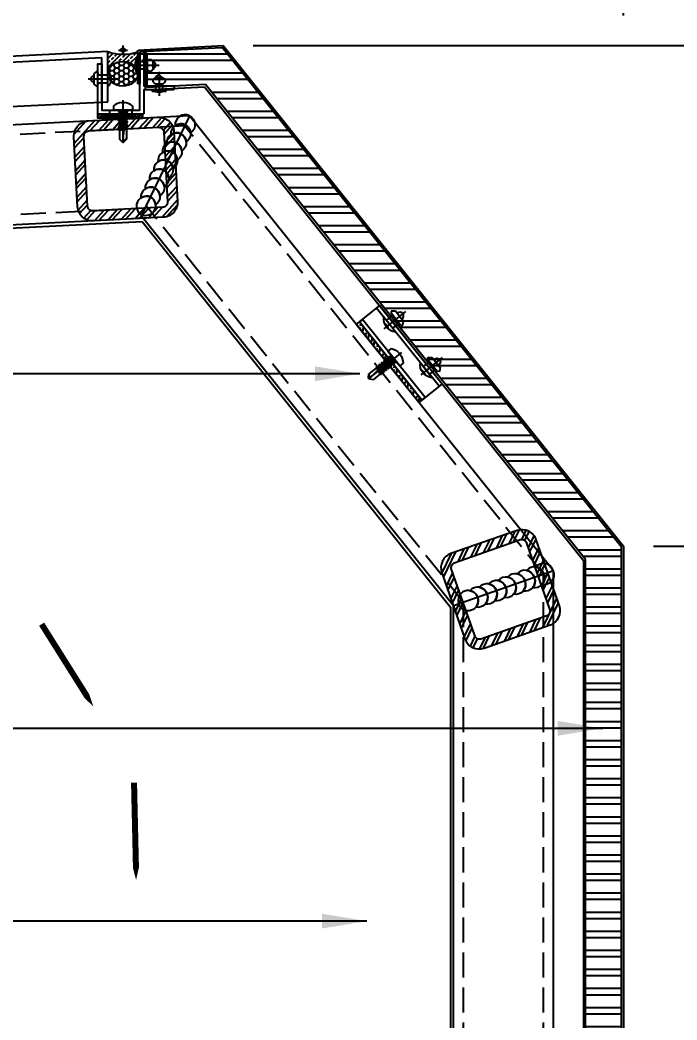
# Model space of a CAD drawing. Extents: x -8792 to 174344, y -43961 to 62816.
# Drawn here: x 20898.1 to 21226.3, y -8611.7 to -8112.2 of the extents above; entities that cross this region are included whole.
import ezdxf
from ezdxf.xclip import XClip

# ---------------------------------------------------------------- set-up
doc = ezdxf.new("R2010")
doc.units = 0
doc.header["$LTSCALE"] = 50
doc.header["$XCLIPFRAME"] = 0
for name, pattern in [('CENTER', [2, 1.25, -0.25, 0.25, -0.25]), ('CENTER2', [28.575, 19.05, -3.175, 3.175, -3.175]), ('DASH', [0.35, 0.25, -0.1]), ('DIVIDE', [1.25, 0.5, -0.25, 0, -0.25, 0, -0.25]), ('DOT2', [0.125, 0, -0.125]), ('HIDDEN', [0.375, 0.25, -0.125]), ('JIS_08_15', [17.25, 15, -0.75, 0.75, -0.75])]:
    doc.linetypes.add(name, pattern=pattern)
for name, color, linetype in [('#不锈钢', 25, 'Continuous'), ('#分隔线', 1, 'JIS_08_15'), ('#填充层', 8, 'Continuous'), ('#标注', 1, 'Continuous'), ('#焊缝', 1, 'Continuous'), ('#结构边线+内凹外凸边线', 5, 'Continuous'), ('#胶', 95, 'Continuous'), ('#虚线', 8, 'HIDDEN'), ('#配件', 11, 'Continuous'), ('#钢材', 34, 'Continuous'), ('#铝型材', 3, 'Continuous'), ('#铝板', 2, 'Continuous'), ('1 轴线 辅助线', 1, 'CENTER'), ('6 附件', 6, 'Continuous'), ('8 填充 焊缝', 8, 'Continuous'), ('A-FLOR-OTLN', 4, 'DOT2'), ('GASKET', 150, 'Continuous'), ('hat', 8, 'Continuous'), ('PJ', 4, 'Continuous'), ('STEEL', 34, 'Continuous'), ('TC', 251, 'Continuous'), ('XC', 3, 'Continuous'), ('中心线', 1, 'CENTER2'), ('其他', 4, 'Continuous'), ('吊顶', 7, 'Continuous'), ('螺栓钉类', 241, 'Continuous'), ('螺钉', 233, 'Continuous'), ('铝板', 2, 'Continuous')]:
    doc.layers.add(name, color=color, linetype=linetype)
doc.styles.add('JHZX', font='jrs.shx', dxfattribs={"width": 0.6, "bigfont": 'jhz.shx'})
doc.dimstyles.new('JZBZ-15', dxfattribs={"dimscale": 15, "dimtxt": 3, "dimasz": 1.5, "dimexe": 1, "dimexo": 1, "dimgap": 0.5, "dimtad": 1, "dimdec": 0, "dimdsep": 46, "dimtxsty": 'JHZX', "dimblk1": 'ARCHTICK', "dimblk2": 'ARCHTICK', "dimsah": 1, "dimcen": 0, "dimclrd": 1, "dimclre": 1, "dimclrt": 2, "dimadec": 3, "dimazin": 2, "dimtfac": 1, "dimtdec": 0, "dimtix": 1, "dimtmove": 0, "dimatfit": 3, "dimfxl": 0, "dimtolj": 1, "dimlwd": -1, "dimlwe": -1, "dimarcsym": 0})

# ---------------------------------------------------------------- blocks, each defined once
blk = doc.blocks.new('A$Cbd8d7c8c')
at = {"layer": 'A-FLOR-OTLN', "color": 8}
blk.add_lwpolyline([(-22721.25, -15689.87), (-43719.42, -33393.16, 0.413756), (-43991.61, -36560.98, 0.189672), (122158.17, -126683.04, 0.414786), (124666.02, -124719.49), (133885.17, -48361.88, 0.379931), (116453.25, -23207.95, 0.236452)], format="xyb", dxfattribs=at)
at = {"layer": '吊顶', "const_width": 3}
blk.add_lwpolyline([(36525.16, -42886.24, 0.056654), (31389.8, -41079.32), (30859.09, -40957.78, -0.112536), (21289.45, -36343.72, -0.028917), (3039.01, -19971.01, 0.413532), (-633.62, -19953.38), (-31397.94, -50352.84, 0.414781), (-31416.33, -54033.31, 0.170492), (123964.28, -129414.71, 0.412564), (126841.18, -127143.22), (136317.5, -48655.55, 1.269195), (87076.8, -54393.32)], format="xyb", dxfattribs=at)
blk = doc.blocks.new('A$C09E84542')
at = {"layer": 'hat', "ltscale": 40}
h = blk.add_hatch(dxfattribs=at)
h.set_pattern_fill('ANSI32', color=256)
h.set_pattern_definition([(45, (-2275958.3055, 205986.951), (-3.367596045, 3.367596045), []), (45, (-2275956.0605, 205986.951), (-3.367596045, 3.367596045), [])])
edge = h.paths.add_edge_path()
edge.add_arc((-17.5, -42.5), 7.5, 180, 270, ccw=False)
edge.add_line((-25, -42.5), (-25, -7.5))
edge.add_arc((-17.5, -7.5), 7.5, 90, 180, ccw=False)
edge.add_line((-17.5, 0), (17.5, 0))
edge.add_arc((17.5, -7.5), 7.5, 0, 90, ccw=False)
edge.add_line((25, -7.5), (25, -42.5))
edge.add_arc((17.5, -42.5), 7.5, -90, 0, ccw=False)
edge.add_line((17.5, -50), (-17.5, -50))
edge = h.paths.add_edge_path(flags=16)
edge.add_arc((-17.5, -42.5), 2.5, 180, 270, ccw=False)
edge.add_line((-20, -42.5), (-20, -7.5))
edge.add_arc((-17.5, -7.5), 2.5, 90, 180, ccw=False)
edge.add_line((-17.5, -5), (17.5, -5))
edge.add_arc((17.5, -7.5), 2.5, 0, 90, ccw=False)
edge.add_line((20, -7.5), (20, -42.5))
edge.add_arc((17.5, -42.5), 2.5, -90, 0, ccw=False)
edge.add_line((17.5, -45), (-17.5, -45))
at = {"layer": 'STEEL', "ltscale": 40}
for points in [[(-17.5, -50, -0.414214), (-25, -42.5), (-25, -7.5, -0.414214), (-17.5, 0), (17.5, 0, -0.414214), (25, -7.5), (25, -42.5, -0.414214), (17.5, -50)], [(-17.5, -45, -0.414214), (-20, -42.5), (-20, -7.5, -0.414214), (-17.5, -5), (17.5, -5, -0.414214), (20, -7.5), (20, -42.5, -0.414214), (17.5, -45)]]:
    blk.add_lwpolyline(points, format="xyb", close=True, dxfattribs=at)
blk = doc.blocks.new('*U326')
at = {"layer": '中心线', "color": 1, "linetype": 'CENTER', "ltscale": 2.357948}
blk.add_line((0, -4.91), (0, 16.39), dxfattribs=at)
at = {"layer": '其他', "color": 4, "linetype": 'Continuous'}
for p, q in [((0.34, 10.02), (1.79, 10.29)), ((-2.4, 9.26), (-0.39, 9.55)), ((-2.4, 7.66), (2.4, 8.34)), ((-2.4, 6.06), (2.4, 6.74)), ((-2.4, 4.46), (2.4, 5.14)), ((-1.79, 9.61), (-0.37, 9.88)), ((-1.79, 8.91), (0, 9.25)), ((-1.79, 8.01), (1.79, 8.69)), ((-1.79, 7.31), (1.79, 7.99)), ((-1.79, 6.41), (1.79, 7.09)), ((-1.79, 5.71), (1.79, 6.39)), ((-1.79, 4.81), (1.79, 5.49)), ((0.23, 9.29), (1.79, 9.59)), ((0.48, 9.67), (2.4, 9.94)), ((-2.4, 2.86), (2.4, 3.54)), ((-2.4, 1.26), (2.4, 1.94)), ((-1.87, 0), (1.79, 0.69)), ((-1.79, 4.11), (1.79, 4.79)), ((-1.79, 3.21), (1.79, 3.89)), ((-1.79, 2.51), (1.79, 3.19)), ((-1.79, 1.61), (1.79, 2.29)), ((-1.79, 0.91), (1.79, 1.59)), ((0, 0), (2.4, 0.34))]:
    blk.add_line(p, q, dxfattribs=at)
at = {"layer": '螺栓钉类', "color": 241, "linetype": 'Continuous'}
for p, q in [((-0.3, 16), (-1.79, 14.51)), ((-0.37, 9.88), (0.3, 16)), ((0, 16), (-0.3, 16)), ((0, 16), (0.3, 16)), ((0.3, 16), (1.79, 14.51)), ((-1.79, 9.61), (-1.79, 14.51)), ((1.79, 10.29), (1.79, 14.51)), ((1.79, 10.29), (2.4, 9.94)), ((-2.4, 9.26), (-1.79, 9.61)), ((-2.4, 9.26), (-1.79, 8.91)), ((-2.4, 7.66), (-1.79, 8.01)), ((-2.4, 7.66), (-1.79, 7.31)), ((-2.4, 6.06), (-1.79, 6.41)), ((-2.4, 6.06), (-1.79, 5.71)), ((-1.79, 8.01), (-1.79, 8.91)), ((-1.79, 6.41), (-1.79, 7.31)), ((-1.79, 4.81), (-1.79, 5.71)), ((1.79, 9.59), (2.4, 9.94)), ((1.79, 8.69), (1.79, 9.59)), ((1.79, 8.69), (2.4, 8.34)), ((1.79, 7.99), (2.4, 8.34)), ((1.79, 7.09), (1.79, 7.99)), ((1.79, 7.09), (2.4, 6.74)), ((1.79, 6.39), (2.4, 6.74)), ((1.79, 5.49), (1.79, 6.39)), ((1.79, 5.49), (2.4, 5.14)), ((1.79, 4.79), (2.4, 5.14)), ((-4.75, -2.14), (-4.75, 0)), ((-4.75, 0), (-1.99, 0)), ((-2.4, 4.46), (-1.79, 4.81)), ((-2.4, 4.46), (-1.79, 4.11)), ((-2.4, 2.86), (-1.79, 3.21)), ((-2.4, 2.86), (-1.79, 2.51)), ((-2.4, 1.26), (-1.79, 1.61)), ((-2.4, 1.26), (-1.79, 0.91)), ((-1.99, 0), (2.6, 0)), ((-1.79, 3.21), (-1.79, 4.11)), ((-1.79, 1.61), (-1.79, 2.51)), ((-1.79, 0.2), (-1.79, 0.91)), ((1.79, 3.89), (1.79, 4.79)), ((1.79, 3.89), (2.4, 3.54)), ((1.79, 3.19), (2.4, 3.54)), ((1.79, 2.29), (1.79, 3.19)), ((1.79, 2.29), (2.4, 1.94)), ((1.79, 1.59), (2.4, 1.94)), ((1.79, 0.69), (1.79, 1.59)), ((1.79, 0.69), (2.4, 0.34)), ((2.4, 0.2), (2.4, 0.34)), ((2.6, 0), (4.75, 0)), ((-0.4, -3.3), (0.4, -3.3)), ((-0.4, -3.69), (-0.4, -3.3)), ((0.4, -3.69), (0.4, -3.3)), ((4.75, -2.14), (4.75, 0))]:
    blk.add_line(p, q, dxfattribs=at)
for centre, radius, start, end in [((-3.34, 18.9), 4.65, 289.468, 321.5036), ((0.04, 9.69), 0.447, 154.9328, 46.41), ((-1.99, 0.2), 0.2, 270, 0), ((2.6, 0.2), 0.2, 180, 270), ((0, 4.3), 8, 233.5764, 267.134), ((0, 4.3), 8, 272.866, 306.4236)]:
    blk.add_arc(centre, radius, start, end, dxfattribs=at)
blk = doc.blocks.new('jfdm')
h = blk.add_hatch()
h.set_pattern_fill('HONEY', color=0, scale=0.5, style=0)
h.set_pattern_definition([(0, (3e-15, -1.231), (2.38125, 1.374815), [1.5875, -3.175]), (120, (3e-15, -1.231), (-2.38125, 1.374815), [1.5875, -3.175]), (60, (3e-15, -1.231), (3e-07, 2.74963), [-3.175, 1.5875])])
edge = h.paths.add_edge_path()
edge.add_ellipse((7.5, 13.77), major_axis=(0, -7.7), ratio=0.974135, start_angle=0, end_angle=360)
h = blk.add_hatch()
h.set_pattern_fill('ANSI33', color=0, scale=0.5, style=0)
edge = h.paths.add_edge_path()
edge.add_line((7.58, 6.07), (7.5, 6.07))
edge.add_line((7.5, 6.07), (7.38, 6.07))
edge.add_line((7.38, 6.07), (7.26, 6.08))
edge.add_line((7.26, 6.08), (7.14, 6.08))
edge.add_line((7.14, 6.08), (7.02, 6.09))
edge.add_line((7.02, 6.09), (6.9, 6.1))
edge.add_line((6.9, 6.1), (6.78, 6.11))
edge.add_line((6.78, 6.11), (6.66, 6.12))
edge.add_line((6.66, 6.12), (6.55, 6.13))
edge.add_line((6.55, 6.13), (6.43, 6.15))
edge.add_line((6.43, 6.15), (6.31, 6.17))
edge.add_line((6.31, 6.17), (6.19, 6.19))
edge.add_line((6.19, 6.19), (6.07, 6.21))
edge.add_line((6.07, 6.21), (5.96, 6.24))
edge.add_line((5.96, 6.24), (5.84, 6.26))
edge.add_line((5.84, 6.26), (5.72, 6.29))
edge.add_line((5.72, 6.29), (5.61, 6.32))
edge.add_line((5.61, 6.32), (5.49, 6.35))
edge.add_line((5.49, 6.35), (5.38, 6.39))
edge.add_line((5.38, 6.39), (5.26, 6.42))
edge.add_line((5.26, 6.42), (5.15, 6.46))
edge.add_line((5.15, 6.46), (5.04, 6.5))
edge.add_line((5.04, 6.5), (4.92, 6.54))
edge.add_line((4.92, 6.54), (4.81, 6.58))
edge.add_line((4.81, 6.58), (4.7, 6.63))
edge.add_line((4.7, 6.63), (4.59, 6.68))
edge.add_line((4.59, 6.68), (4.48, 6.72))
edge.add_line((4.48, 6.72), (4.37, 6.77))
edge.add_line((4.37, 6.77), (4.26, 6.83))
edge.add_line((4.26, 6.83), (4.15, 6.88))
edge.add_line((4.15, 6.88), (4.05, 6.94))
edge.add_line((4.05, 6.94), (3.94, 6.99))
edge.add_line((3.94, 6.99), (3.84, 7.05))
edge.add_line((3.84, 7.05), (3.73, 7.11))
edge.add_line((3.73, 7.11), (3.63, 7.18))
edge.add_line((3.63, 7.18), (3.53, 7.24))
edge.add_line((3.53, 7.24), (3.43, 7.31))
edge.add_line((3.43, 7.31), (3.33, 7.37))
edge.add_line((3.33, 7.37), (3.23, 7.44))
edge.add_line((3.23, 7.44), (3.13, 7.51))
edge.add_line((3.13, 7.51), (3.03, 7.59))
edge.add_line((3.03, 7.59), (2.94, 7.66))
edge.add_line((2.94, 7.66), (2.84, 7.73))
edge.add_line((2.84, 7.73), (2.75, 7.81))
edge.add_line((2.75, 7.81), (2.66, 7.89))
edge.add_line((2.66, 7.89), (2.57, 7.97))
edge.add_line((2.57, 7.97), (2.48, 8.05))
edge.add_line((2.48, 8.05), (2.39, 8.13))
edge.add_line((2.39, 8.13), (2.3, 8.22))
edge.add_line((2.3, 8.22), (2.22, 8.3))
edge.add_line((2.22, 8.3), (2.13, 8.39))
edge.add_line((2.13, 8.39), (2.05, 8.48))
edge.add_line((2.05, 8.48), (1.97, 8.57))
edge.add_line((1.97, 8.57), (1.89, 8.66))
edge.add_line((1.89, 8.66), (1.81, 8.75))
edge.add_line((1.81, 8.75), (1.73, 8.85))
edge.add_line((1.73, 8.85), (1.66, 8.94))
edge.add_line((1.66, 8.94), (1.58, 9.04))
edge.add_line((1.58, 9.04), (1.51, 9.14))
edge.add_line((1.51, 9.14), (1.44, 9.24))
edge.add_line((1.44, 9.24), (1.37, 9.33))
edge.add_line((1.37, 9.33), (1.3, 9.44))
edge.add_line((1.3, 9.44), (1.24, 9.54))
edge.add_line((1.24, 9.54), (1.17, 9.64))
edge.add_line((1.17, 9.64), (1.11, 9.75))
edge.add_line((1.11, 9.75), (1.05, 9.85))
edge.add_line((1.05, 9.85), (0.98, 9.96))
edge.add_line((0.98, 9.96), (0.93, 10.06))
edge.add_line((0.93, 10.06), (0.87, 10.17))
edge.add_line((0.87, 10.17), (0.81, 10.28))
edge.add_line((0.81, 10.28), (0.76, 10.39))
edge.add_line((0.76, 10.39), (0.71, 10.5))
edge.add_line((0.71, 10.5), (0.66, 10.61))
edge.add_line((0.66, 10.61), (0.61, 10.73))
edge.add_line((0.61, 10.73), (0.57, 10.84))
edge.add_line((0.57, 10.84), (0.52, 10.95))
edge.add_line((0.52, 10.95), (0.48, 11.07))
edge.add_line((0.48, 11.07), (0.44, 11.18))
edge.add_line((0.44, 11.18), (0.4, 11.3))
edge.add_line((0.4, 11.3), (0.36, 11.41))
edge.add_line((0.36, 11.41), (0.32, 11.53))
edge.add_line((0.32, 11.53), (0.29, 11.65))
edge.add_line((0.29, 11.65), (0.26, 11.77))
edge.add_line((0.26, 11.77), (0.23, 11.89))
edge.add_line((0.23, 11.89), (0.2, 12.01))
edge.add_line((0.2, 12.01), (0.17, 12.13))
edge.add_line((0.17, 12.13), (0.15, 12.25))
edge.add_line((0.15, 12.25), (0.13, 12.37))
edge.add_line((0.13, 12.37), (0.1, 12.49))
edge.add_line((0.1, 12.49), (0.09, 12.61))
edge.add_line((0.09, 12.61), (0.07, 12.73))
edge.add_line((0.07, 12.73), (0.05, 12.85))
edge.add_line((0.05, 12.85), (0.04, 12.97))
edge.add_line((0.04, 12.97), (0.03, 13.1))
edge.add_line((0.03, 13.1), (0.02, 13.22))
edge.add_line((0.02, 13.22), (0.01, 13.34))
edge.add_line((0.01, 13.34), (0.01, 13.46))
edge.add_line((0.01, 13.46), (0, 13.59))
edge.add_line((0, 13.59), (0, 13.71))
edge.add_line((0, 13.71), (0, 13.77))
edge.add_line((0, 13.77), (0, 13.77))
edge.add_line((0, 13.77), (0, 0))
edge.add_arc((7.5, -17.11), 18.68, 66.3327, 113.6673, ccw=False)
edge.add_line((15, 0), (15, 13.77))
edge.add_line((15, 13.77), (15, 13.69))
edge.add_line((15, 13.69), (15, 13.62))
edge.add_line((15, 13.62), (15, 13.54))
edge.add_line((15, 13.54), (14.99, 13.46))
edge.add_line((14.99, 13.46), (14.99, 13.38))
edge.add_line((14.99, 13.38), (14.99, 13.31))
edge.add_line((14.99, 13.31), (14.98, 13.23))
edge.add_line((14.98, 13.23), (14.98, 13.15))
edge.add_line((14.98, 13.15), (14.97, 13.07))
edge.add_line((14.97, 13.07), (14.96, 13))
edge.add_line((14.96, 13), (14.95, 12.92))
edge.add_line((14.95, 12.92), (14.95, 12.84))
edge.add_line((14.95, 12.84), (14.94, 12.77))
edge.add_line((14.94, 12.77), (14.93, 12.69))
edge.add_line((14.93, 12.69), (14.91, 12.61))
edge.add_line((14.91, 12.61), (14.9, 12.54))
edge.add_line((14.9, 12.54), (14.89, 12.46))
edge.add_line((14.89, 12.46), (14.88, 12.38))
edge.add_line((14.88, 12.38), (14.86, 12.31))
edge.add_line((14.86, 12.31), (14.85, 12.23))
edge.add_line((14.85, 12.23), (14.83, 12.15))
edge.add_line((14.83, 12.15), (14.82, 12.08))
edge.add_line((14.82, 12.08), (14.8, 12))
edge.add_line((14.8, 12), (14.78, 11.93))
edge.add_line((14.78, 11.93), (14.76, 11.85))
edge.add_line((14.76, 11.85), (14.74, 11.78))
edge.add_line((14.74, 11.78), (14.72, 11.7))
edge.add_line((14.72, 11.7), (14.7, 11.63))
edge.add_line((14.7, 11.63), (14.68, 11.55))
edge.add_line((14.68, 11.55), (14.66, 11.48))
edge.add_line((14.66, 11.48), (14.64, 11.41))
edge.add_line((14.64, 11.41), (14.61, 11.33))
edge.add_line((14.61, 11.33), (14.59, 11.26))
edge.add_line((14.59, 11.26), (14.56, 11.19))
edge.add_line((14.56, 11.19), (14.54, 11.11))
edge.add_line((14.54, 11.11), (14.51, 11.04))
edge.add_line((14.51, 11.04), (14.49, 10.97))
edge.add_line((14.49, 10.97), (14.46, 10.9))
edge.add_line((14.46, 10.9), (14.43, 10.82))
edge.add_line((14.43, 10.82), (14.4, 10.75))
edge.add_line((14.4, 10.75), (14.37, 10.68))
edge.add_line((14.37, 10.68), (14.34, 10.61))
edge.add_line((14.34, 10.61), (14.31, 10.54))
edge.add_line((14.31, 10.54), (14.28, 10.47))
edge.add_line((14.28, 10.47), (14.24, 10.4))
edge.add_line((14.24, 10.4), (14.21, 10.33))
edge.add_line((14.21, 10.33), (14.18, 10.26))
edge.add_line((14.18, 10.26), (14.14, 10.19))
edge.add_line((14.14, 10.19), (14.11, 10.12))
edge.add_line((14.11, 10.12), (14.07, 10.06))
edge.add_line((14.07, 10.06), (14.03, 9.99))
edge.add_line((14.03, 9.99), (14, 9.92))
edge.add_line((14, 9.92), (13.96, 9.85))
edge.add_line((13.96, 9.85), (13.92, 9.79))
edge.add_line((13.92, 9.79), (13.88, 9.72))
edge.add_line((13.88, 9.72), (13.84, 9.66))
edge.add_line((13.84, 9.66), (13.8, 9.59))
edge.add_line((13.8, 9.59), (13.76, 9.53))
edge.add_line((13.76, 9.53), (13.71, 9.46))
edge.add_line((13.71, 9.46), (13.67, 9.4))
edge.add_line((13.67, 9.4), (13.63, 9.33))
edge.add_line((13.63, 9.33), (13.59, 9.27))
edge.add_line((13.59, 9.27), (13.54, 9.21))
edge.add_line((13.54, 9.21), (13.5, 9.15))
edge.add_line((13.5, 9.15), (13.45, 9.08))
edge.add_line((13.45, 9.08), (13.4, 9.02))
edge.add_line((13.4, 9.02), (13.36, 8.96))
edge.add_line((13.36, 8.96), (13.31, 8.9))
edge.add_line((13.31, 8.9), (13.26, 8.84))
edge.add_line((13.26, 8.84), (13.21, 8.78))
edge.add_line((13.21, 8.78), (13.16, 8.72))
edge.add_line((13.16, 8.72), (13.11, 8.67))
edge.add_line((13.11, 8.67), (13.06, 8.61))
edge.add_line((13.06, 8.61), (13.01, 8.55))
edge.add_line((13.01, 8.55), (12.96, 8.49))
edge.add_line((12.96, 8.49), (12.91, 8.44))
edge.add_line((12.91, 8.44), (12.86, 8.38))
edge.add_line((12.86, 8.38), (12.8, 8.33))
edge.add_line((12.8, 8.33), (12.75, 8.27))
edge.add_line((12.75, 8.27), (12.7, 8.22))
edge.add_line((12.7, 8.22), (12.64, 8.16))
edge.add_line((12.64, 8.16), (12.59, 8.11))
edge.add_line((12.59, 8.11), (12.53, 8.06))
edge.add_line((12.53, 8.06), (12.47, 8.01))
edge.add_line((12.47, 8.01), (12.42, 7.96))
edge.add_line((12.42, 7.96), (12.36, 7.91))
edge.add_line((12.36, 7.91), (12.3, 7.86))
edge.add_line((12.3, 7.86), (12.24, 7.81))
edge.add_line((12.24, 7.81), (12.18, 7.76))
edge.add_line((12.18, 7.76), (12.13, 7.71))
edge.add_line((12.13, 7.71), (12.07, 7.66))
edge.add_line((12.07, 7.66), (12.01, 7.62))
edge.add_line((12.01, 7.62), (11.94, 7.57))
edge.add_line((11.94, 7.57), (11.88, 7.52))
edge.add_line((11.88, 7.52), (11.82, 7.48))
edge.add_line((11.82, 7.48), (11.76, 7.43))
edge.add_line((11.76, 7.43), (11.7, 7.39))
edge.add_line((11.7, 7.39), (11.64, 7.35))
edge.add_line((11.64, 7.35), (11.57, 7.31))
edge.add_line((11.57, 7.31), (11.51, 7.26))
edge.add_line((11.51, 7.26), (11.44, 7.22))
edge.add_line((11.44, 7.22), (11.38, 7.18))
edge.add_line((11.38, 7.18), (11.32, 7.14))
edge.add_line((11.32, 7.14), (11.25, 7.1))
edge.add_line((11.25, 7.1), (11.18, 7.06))
edge.add_line((11.18, 7.06), (11.12, 7.03))
edge.add_line((11.12, 7.03), (11.05, 6.99))
edge.add_line((11.05, 6.99), (10.99, 6.95))
edge.add_line((10.99, 6.95), (10.92, 6.92))
edge.add_line((10.92, 6.92), (10.85, 6.88))
edge.add_line((10.85, 6.88), (10.78, 6.85))
edge.add_line((10.78, 6.85), (10.72, 6.81))
edge.add_line((10.72, 6.81), (10.65, 6.78))
edge.add_line((10.65, 6.78), (10.58, 6.75))
edge.add_line((10.58, 6.75), (10.51, 6.72))
edge.add_line((10.51, 6.72), (10.44, 6.69))
edge.add_line((10.44, 6.69), (10.37, 6.66))
edge.add_line((10.37, 6.66), (10.3, 6.63))
edge.add_line((10.3, 6.63), (10.23, 6.6))
edge.add_line((10.23, 6.6), (10.16, 6.57))
edge.add_line((10.16, 6.57), (10.09, 6.54))
edge.add_line((10.09, 6.54), (10.02, 6.52))
edge.add_line((10.02, 6.52), (9.95, 6.49))
edge.add_line((9.95, 6.49), (9.88, 6.47))
edge.add_line((9.88, 6.47), (9.8, 6.44))
edge.add_line((9.8, 6.44), (9.73, 6.42))
edge.add_line((9.73, 6.42), (9.66, 6.4))
edge.add_line((9.66, 6.4), (9.59, 6.38))
edge.add_line((9.59, 6.38), (9.51, 6.35))
edge.add_line((9.51, 6.35), (9.44, 6.33))
edge.add_line((9.44, 6.33), (9.37, 6.31))
edge.add_line((9.37, 6.31), (9.29, 6.3))
edge.add_line((9.29, 6.3), (9.22, 6.28))
edge.add_line((9.22, 6.28), (9.15, 6.26))
edge.add_line((9.15, 6.26), (9.07, 6.24))
edge.add_line((9.07, 6.24), (9, 6.23))
edge.add_line((9, 6.23), (8.93, 6.21))
edge.add_line((8.93, 6.21), (8.85, 6.2))
edge.add_line((8.85, 6.2), (8.78, 6.18))
edge.add_line((8.78, 6.18), (8.7, 6.17))
edge.add_line((8.7, 6.17), (8.63, 6.16))
edge.add_line((8.63, 6.16), (8.55, 6.15))
edge.add_line((8.55, 6.15), (8.48, 6.14))
edge.add_line((8.48, 6.14), (8.4, 6.13))
edge.add_line((8.4, 6.13), (8.33, 6.12))
edge.add_line((8.33, 6.12), (8.25, 6.11))
edge.add_line((8.25, 6.11), (8.18, 6.1))
edge.add_line((8.18, 6.1), (8.1, 6.1))
edge.add_line((8.1, 6.1), (8.03, 6.09))
edge.add_line((8.03, 6.09), (7.95, 6.09))
edge.add_line((7.95, 6.09), (7.88, 6.08))
edge.add_line((7.88, 6.08), (7.8, 6.08))
edge.add_line((7.8, 6.08), (7.73, 6.07))
edge.add_line((7.73, 6.07), (7.65, 6.07))
edge.add_line((7.65, 6.07), (7.58, 6.07))
blk.add_arc((7.5, -17.11), 18.68, 66.3327, 113.6673)
blk.add_ellipse((7.5, 13.77), major_axis=(0, -7.7), ratio=0.974135)
blk = doc.blocks.new('*U328')
at = {"layer": '6 附件', "linetype": 'DIVIDE'}
blk.add_line((0, -6.55), (0, 5.45), dxfattribs=at)
at = {"layer": '6 附件', "linetype": 'ByBlock'}
for p, q in [((-3.5, 2.45), (-3.5, 3.15)), ((-3.5, 3.15), (3.5, 3.15)), ((3.5, 2.45), (-3.5, 2.45)), ((-1.8, -0.55), (-1.8, 2.45)), ((1.8, -0.55), (1.8, 2.45)), ((3.5, 3.15), (3.5, 2.45)), ((-1.8, -0.55), (1.8, -0.55)), ((-1.61, -4.08), (-1.8, -3.55)), ((1.8, -3.55), (-1.8, -3.55)), ((-0.63, -4.8), (-1.61, -4.08)), ((-0.55, -5.05), (-0.63, -4.8)), ((0.21, -4.8), (-0.55, -5.05)), ((1.8, -3.55), (0.21, -4.8))]:
    blk.add_line(p, q, dxfattribs=at)
for centre, radius, start, end in [((0, -7.91), 11.6, 72.4408, 107.5592), ((-1.46, -2.05), 1.54, 102.6804, 257.3196), ((1.46, -2.05), 1.54, 282.6804, 77.3196)]:
    blk.add_arc(centre, radius, start, end, dxfattribs=at)
blk = doc.blocks.new('*U327')
at = {"layer": '6 附件', "linetype": 'DIVIDE'}
blk.add_line((0, -8.05), (0, 5.45), dxfattribs=at)
at = {"layer": '6 附件', "linetype": 'ByBlock'}
for p, q in [((-3.5, 2.45), (-3.5, 3.15)), ((-3.5, 3.15), (3.5, 3.15)), ((3.5, 2.45), (-3.5, 2.45)), ((-1.8, -2.05), (-1.8, 2.45)), ((1.8, -2.05), (1.8, 2.45)), ((3.5, 3.15), (3.5, 2.45)), ((-1.8, -2.05), (1.8, -2.05)), ((-1.61, -5.58), (-1.8, -5.05)), ((1.8, -5.05), (-1.8, -5.05)), ((-0.63, -6.3), (-1.61, -5.58)), ((-0.55, -6.55), (-0.63, -6.3)), ((0.21, -6.3), (-0.55, -6.55)), ((1.8, -5.05), (0.21, -6.3))]:
    blk.add_line(p, q, dxfattribs=at)
for centre, radius, start, end in [((0, -7.91), 11.6, 72.4408, 107.5592), ((-1.46, -3.55), 1.54, 102.6804, 257.3196), ((1.46, -3.55), 1.54, 282.6804, 77.3196)]:
    blk.add_arc(centre, radius, start, end, dxfattribs=at)
blk = doc.blocks.new('瞄准点')
h = blk.add_hatch(color=1)
h.paths.add_polyline_path([(0, -1), (0, 0), (-1, 0, 0.414214)])
h.paths.add_polyline_path([(1, 0, 0.414214), (0, 1), (0, 0)])
at = {"color": 1}
for p, q in [((1, 0), (-1, 0)), ((0, 1), (0, -1))]:
    blk.add_line(p, q, dxfattribs=at)
blk.add_circle((0, 0), 1, dxfattribs=at)
at = {"layer": '1 轴线 辅助线', "color": 1, "linetype": 'CENTER', "ltscale": 0.2}
for p, q in [((2.23, 0), (-2.23, 0)), ((0, -2.23), (0, 2.23))]:
    blk.add_line(p, q, dxfattribs=at)
blk = doc.blocks.new('*U287')
at = {"layer": '#分隔线', "ltscale": 0.3}
blk.add_line((9.91, 0), (-2.88, 0), dxfattribs=at)
at = {"layer": '#配件', "linetype": 'ByBlock'}
for p, q in [((0, 3.82), (0, -3.82)), ((5, 2), (0, 2)), ((5, 2), (5, 3)), ((5, -2), (0, -2)), ((5, -3), (5, -2))]:
    blk.add_line(p, q, dxfattribs=at)
blk.add_lwpolyline([(5, 3), (5.58, 3.67), (6.83, 2.56), (6.83, 0), (6.83, -2.56), (5.58, -3.67), (5, -3)], dxfattribs=at)
for centre, radius, start, end in [((3.47, 0), 5.16, 132.1962, 227.8038), ((-3.64, 0), 2.44, 329.4329, 30.5671), ((7.22, 0), 1.4, 254.1304, 105.8696)]:
    blk.add_arc(centre, radius, start, end, dxfattribs=at)
blk = doc.blocks.new('*U329')
at = {"layer": '#分隔线', "ltscale": 0.3}
blk.add_line((-10.15, 0), (3.6, 0), dxfattribs=at)
at = {"layer": '#配件', "linetype": 'ByBlock'}
for p, q in [((-4.74, 4.58), (-6.3, 3.2)), ((-6.3, 3.2), (-6.3, 0)), ((-6.3, 0), (-6.3, -3.2)), ((-4.01, 3.76), (-4.74, 4.58)), ((-4.01, 3.76), (-4.01, -3.76)), ((-4.01, 2.5), (0, 2.5)), ((0, 4.78), (0, -4.78)), ((-6.3, -3.2), (-4.74, -4.58)), ((-4.74, -4.58), (-4.01, -3.76)), ((-4.01, -2.5), (0, -2.5))]:
    blk.add_line(p, q, dxfattribs=at)
for centre, radius, start, end in [((-6.78, 0), 1.75, 74.1304, 285.8696), ((-4.33, 0), 6.45, 312.1962, 47.8038), ((4.55, 0), 3.05, 149.4329, 210.5671)]:
    blk.add_arc(centre, radius, start, end, dxfattribs=at)
blk = doc.blocks.new('A$C11e1ca40')
at = {"layer": 'GASKET'}
h = blk.add_hatch(dxfattribs=at)
h.set_pattern_fill('ANSI33', color=256, scale=0.5, double=1)
h.set_pattern_definition([(45, (-13726.6846, -3571.859), (-2.245064, 2.245064), []), (45, (-13724.4395, -3571.859), (-2.245064, 2.245064), [1.5875, -0.79375])])
h.paths.add_polyline_path([(-25, -2), (25, -2), (25, 0), (-25, 0)])
blk.add_lwpolyline([(-25, -2), (25, -2), (25, 0), (-25, 0), (-25, -2)], dxfattribs=at)
at = {"layer": 'XC'}
for points in [[(-25, -15), (25, -15), (25, -2), (-25, -2)], [(25, -4), (-25, -4), (-25, -2), (25, -2)]]:
    blk.add_lwpolyline(points, close=True, dxfattribs=at)
for points in [[(25, -4), (-25, -4)], [(25, -13), (-25, -13)]]:
    blk.add_lwpolyline(points, dxfattribs=at)
at = {"layer": '6 附件', "xscale": -1, "rotation": 270}
blk.add_blockref('*U329', (-14.72, -13), dxfattribs=at)
at = {"layer": '6 附件', "rotation": 90}
blk.add_blockref('*U329', (14.72, -13), dxfattribs=at)
at = {"layer": '螺栓钉类'}
blk.add_blockref('*U326', (0, -4, 0), dxfattribs=at)
blk = doc.blocks.new('GRER')
at = {"layer": '#填充层'}
h = blk.add_hatch(dxfattribs=at)
h.set_pattern_fill('钢筋混凝土', color=256, scale=20, style=0)
h.set_pattern_definition([(45, (-9905.527, -219.997), (-35.35534, 35.35534), []), (50, (-9905.53, -220), (143.452, -12.5504), [15, -165]), (355, (-9905.53, -220), (-27.7503, 150.4384), [12, -132]), (100.4514, (-9893.57, -221.04), (115.7019, 137.888), [12.748, -140.2284]), (46.1842, (-9905.53, -180), (213.4482, -33.1038), [22.5, -247.5]), (96.6356, (-9887.74, -182.76), (186.9325, 194.8236), [19.122, -210.3426]), (351.1842, (-9905.53, -180), (186.9324, 194.8237), [18, -198]), (21, (-9885.53, -190), (119.3814, -80.5238), [15, -165]), (326, (-9885.53, -190), (48.663, 145.03), [12, -132]), (71.4514, (-9875.58, -196.71), (168.0445, 64.506), [12.748, -140.2284]), (37.5, (-9905.527, -219.997), (2.43197, 66.57877), [0, -130.4, 0, -134, 0, -132.5]), (7.5, (-9905.53, -220), (52.6139, 78.88234), [0, -76.4, 0, -127.4, 0, -50.5]), (327.5, (-9950.127, -219.997), (106.7645, -4.51097), [0, -50, 0, -156, 0, -207]), (317.5, (-9970.13, -220), (116.6372, 20.021), [0, -65, 0, -103.6, 0, -147])])
h.paths.add_polyline_path([(-350, -220), (-9905.53, -220), (-9905.53, -99.97), (-350, -99.97)])
at = {"layer": '#胶'}
h = blk.add_hatch(dxfattribs=at)
h.set_pattern_fill('ANSI31', color=256, scale=0.3, angle=-90, style=0)
h.set_pattern_definition([(225, (-60949.9983, -89407.4044), (-0.673519209, 0.673519209), [])])
h.paths.add_polyline_path([(-245.44, 215.92), (-245.44, 213.92), (-262.44, 213.92), (-262.44, 215.92)])
at = {"layer": '8 填充 焊缝'}
h = blk.add_hatch(dxfattribs=at)
h.set_pattern_fill('ANSI38', color=256, scale=0.3, angle=180.0021, style=0)
h.set_pattern_definition([(225.00212895, (-139782.094, -21194.5448), (0.6735442346, -0.6734941826), []), (315.00212895, (-139782.094, -21194.5448), (2.020582652, -0.6734441305), [2.38125, -1.42875])])
h.paths.add_polyline_path([(-260.44, 213.92), (-239.94, 213.92), (-239.94, 215.92), (-260.44, 215.92)])
at = {"layer": 'TC', "ltscale": 0.5}
h = blk.add_hatch(dxfattribs=at)
h.set_pattern_fill('ANSI32', color=256, scale=2, angle=135, style=0)
h.set_pattern_definition([(180, (-196858.173, -2360.168), (-9e-16, -9.525), []), (180, (-196861.348, -2356.993), (-9e-16, -9.525), [])])
h.paths.add_polyline_path([(-237.94, 231.07), (-241.44, 246.94), (-200.42, 249.07), (-1, -0.35), (-0.97, -1369.35), (-18.94, -1350.35), (-19, -6.66), (-209.08, 231.07)])
at = {"layer": '#不锈钢', "ltscale": 10}
for p, q in [((-84.94, -29.74), (-240.8, 165.07)), ((-381.81, 155.02), (-240.39, 162.29)), ((-240.39, 162.29), (-86.44, -30.36)), ((-84.94, -399.93), (-84.94, -29.74)), ((-86.44, -30.36), (-86.44, -398.43))]:
    blk.add_line(p, q, dxfattribs=at)
at = {"layer": '#标注', "ltscale": 10}
for points in [[(-216.77, 215.07, 0.57735), (-223.89, 210.16, -0.267949), (-218.91, 210.56, 0.57735), (-226.04, 205.64, -0.267949), (-221.05, 206.04, 0.57735), (-228.18, 201.12, -0.267949), (-223.2, 201.52, 0.57735), (-230.33, 196.6, -0.267949), (-225.34, 197.01, 0.57735), (-232.47, 192.09, -0.267949), (-227.49, 192.49, 0.57735), (-234.61, 187.57, -0.267949), (-229.63, 187.97, 0.57735), (-236.76, 183.05, -0.267949), (-231.77, 183.45, 0.57735), (-238.9, 178.54, -0.267949), (-233.92, 178.94, 0.57735), (-241.04, 174.02, -0.267949), (-236.06, 174.42, 1), (-240.35, 165.39, 1)], [(-216.77, 215.07, -0.57735), (-216.15, 206.44, 0.267949), (-218.95, 210.58, -0.57735), (-218.34, 201.94, 0.267949), (-221.14, 206.08, -0.57735), (-220.53, 197.44, 0.267949), (-223.33, 201.59, -0.57735), (-222.72, 192.95, 0.267949), (-225.52, 197.09, -0.57735), (-224.91, 188.45, 0.267949), (-227.71, 192.59, -0.57735), (-227.09, 183.96, 0.267949), (-229.89, 188.1, -0.57735), (-229.28, 179.46, 0.267949), (-232.08, 183.6, -0.57735), (-231.47, 174.96, 0.267949), (-234.27, 179.11, -0.57735), (-233.66, 170.47, 0.267949), (-236.46, 174.61, -1), (-240.83, 165.62, -1)]]:
    blk.add_lwpolyline(points, format="xyb", dxfattribs=at)
at = {"layer": '#标注', "elevation": 0}
for points in [[(-264.74, -80.06, 0, 7.5, 0), (-272.96, -66.87, 3, 3, 0), (-290.57, -38.89, 3, 3, 0)], [(-243.39, -166.67, 0, 7.5, 0), (-243.67, -151.13, 3, 3, 0), (-244.42, -118.07, 3, 3, 0)]]:
    blk.add_lwpolyline(points, format="xyseb", dxfattribs=at)
at = {"layer": '#焊缝', "ltscale": 10}
for points in [[(-35.18, -11.91, 0.57735), (-43.7, -10.37, -0.267949), (-39.88, -13.6, 0.57735), (-48.4, -12.05, -0.267949), (-44.59, -15.29, 0.57735), (-53.11, -13.74, -0.267949), (-49.3, -16.97, 0.57735), (-57.82, -15.42, -0.267949), (-54, -18.66, 0.57735), (-62.53, -17.11, -0.267949), (-58.71, -20.34, 0.57735), (-67.23, -18.8, -0.267949), (-63.42, -22.03, 0.57735), (-71.94, -20.48, -0.267949), (-68.13, -23.72, 0.57735), (-76.65, -22.17, -0.267949), (-72.83, -25.4, 1), (-82.25, -28.78, 1)], [(-34.94, -12.58, -0.57735), (-40.63, -19.11, 0.267949), (-39.67, -14.2, -0.57735), (-45.36, -20.73, 0.267949), (-44.4, -15.82, -0.57735), (-50.09, -22.35, 0.267949), (-49.13, -17.45, -0.57735), (-54.82, -23.98, 0.267949), (-53.86, -19.07, -0.57735), (-59.55, -25.6, 0.267949), (-58.59, -20.69, -0.57735), (-64.28, -27.23, 0.267949), (-63.32, -22.32, -0.57735), (-69.01, -28.85, 0.267949), (-68.05, -23.94, -0.57735), (-73.73, -30.47, 0.267949), (-72.78, -25.56, -1), (-82.23, -28.81, -1)]]:
    blk.add_lwpolyline(points, format="xyb", dxfattribs=at)
at = {"layer": '#结构边线+内凹外凸边线'}
blk.add_lwpolyline([(-350, -220), (-9905.53, -220), (-9905.53, -99.97), (-350, -99.97)], close=True, dxfattribs=at)
at = {"layer": '#胶'}
blk.add_lwpolyline([(-245.44, 215.92), (-245.44, 213.92), (-262.44, 213.92), (-262.44, 215.92)], close=True, dxfattribs=at)
at = {"layer": '#虚线', "color": 8, "linetype": 'DASH'}
for p, q in [((-218.91, 209.96), (-375.35, 201.91)), ((-39.94, -13.96), (-219.17, 210.07)), ((-79.94, -27.99), (-238.39, 170.07)), ((-236.05, 169.02), (-373.3, 161.96)), ((-39.94, -1335.34), (-39.94, -13.96)), ((-79.94, -1335.34), (-79.94, -27.99))]:
    blk.add_line(p, q, dxfattribs=at)
at = {"layer": '#钢材', "ltscale": 10}
for p, q in [((-216.77, 215.07), (-375.61, 206.9)), ((-34.94, -12.2), (-216.77, 215.07)), ((-84.94, -29.74), (-240.8, 165.07)), ((-238.2, 163.91), (-380.31, 156.6)), ((-84.94, -1334.93), (-84.94, -29.74))]:
    blk.add_line(p, q, dxfattribs=at)
for points in [[(-216.77, 215.07), (-240.8, 165.07)], [(-34.94, -12.2), (-84.94, -29.74)], [(-84.9, -1335.34), (-34.94, -1335.34), (-34.94, -12.2)]]:
    blk.add_lwpolyline(points, dxfattribs=at)
at = {"layer": '#铝型材'}
blk.add_lwpolyline([(-245.44, 215.92), (-262.44, 215.92), (-262.44, 241.07), (-260.44, 241.07), (-260.44, 217.92), (-245.44, 217.92)], close=True, dxfattribs=at)
at = {"layer": '#铝板', "ltscale": 20}
for p, q in [((-257.44, 247.12), (-559.48, 232.1)), ((-257.44, 222.08), (-257.44, 247.12)), ((-260.44, 243.96), (-556.94, 229.22)), ((-260.44, 221.93), (-260.44, 243.96)), ((-534.94, 208.33), (-257.44, 222.08))]:
    blk.add_line(p, q, dxfattribs=at)
at = {"layer": '6 附件'}
blk.add_lwpolyline([(-260.44, 213.92), (-239.94, 213.92), (-239.94, 215.92), (-260.44, 215.92)], close=True, dxfattribs=at)
at = {"layer": 'XC'}
blk.add_lwpolyline([(-224.94, 230.07, -0.414214), (-224.44, 229.57), (-224.44, 228.57, -0.414213), (-224.94, 228.07), (-231.44, 228.07), (-231.94, 228.37), (-232.44, 228.07), (-239.44, 228.07), (-239.44, 216.42, -0.414214), (-239.94, 215.92), (-255.94, 215.92, -0.414214), (-256.44, 216.42), (-256.44, 217.42, -0.414214), (-255.94, 217.92), (-250.44, 217.92), (-249.94, 217.62), (-249.44, 217.92), (-241.44, 217.92), (-241.44, 239.57), (-241.14, 240.07), (-241.44, 240.57), (-241.44, 246.57, -0.414214), (-240.94, 247.07), (-239.94, 247.07, -0.414214), (-239.44, 246.57), (-239.44, 230.07)], format="xyb", close=True, dxfattribs=at)
at = {"layer": '铝板'}
for p, q in [((-242.39, 247.89), (-199.94, 250.07)), ((-199.94, 250.07), (0, 0)), ((-242.44, 231.07), (-242.44, 247.89)), ((-200.37, 249.05), (-241.44, 246.94)), ((-241.44, 246.94), (-241.44, 231.07)), ((-1, -0.35), (-200.42, 249.07)), ((-241.44, 231.07), (-242.44, 231.07)), ((0, 0), (0.03, -1370.35)), ((-0.97, -1369.35), (-1, -0.35))]:
    blk.add_line(p, q, dxfattribs=at)
at = {"layer": '铝板', "color": 6}
for p, q in [((-238.94, 246.07), (-238.94, 228.04)), ((-237.94, 246.07), (-238.94, 246.07)), ((-237.94, 229.09), (-237.94, 246.07)), ((-208.7, 230.6), (-237.94, 229.09)), ((-19, -6.66), (-208.7, 230.6)), ((-238.94, 228.04), (-209.16, 229.57)), ((-209.16, 229.57), (-20, -7.01)), ((-20, -7.01), (-19.97, -1349.92)), ((-18.97, -1350.92), (-19, -6.66))]:
    blk.add_line(p, q, dxfattribs=at)
at = {"rotation": 2.944038832572702}
blk.add_blockref('A$C09E84542', (-249.83, 213.37), dxfattribs=at)
at = {"ltscale": 10, "xscale": -0.9999999999999997, "rotation": 128.6471988283314}
blk.add_blockref('A$C11e1ca40', (-117.78, 91.32), dxfattribs=at)
at = {"xscale": -0.999999999999999, "rotation": 289.2953121914551}
blk.add_blockref('A$C09E84542', (-37.75, -13.22), dxfattribs=at)
at = {"layer": '1 轴线 辅助线', "rotation": 180}
blk.add_blockref('瞄准点', (-249.94, 247.89), dxfattribs=at)
at = {"layer": '6 附件'}
for name, p, xscale, rotation in [('*U327', (-239.99, 240.2), -1.000000000000002, 90), ('*U328', (-231.94, 230.52), -1, 180.0001287275399)]:
    blk.add_blockref(name, p, dxfattribs=dict(at, xscale=xscale, rotation=rotation))
at = {"layer": 'PJ', "color": 8, "ltscale": 10, "yscale": 0.799999999996888, "rotation": 179.3659973568308}
blk.add_blockref('jfdm', (-242.44, 246.95), dxfattribs=at)
at = {"layer": '螺栓钉类', "rotation": 180}
blk.add_blockref('*U326', (-249.96, 217.92), dxfattribs=at)
at = {"layer": '螺钉', "rotation": 180}
blk.add_blockref('*U287', (-257.44, 233.42), dxfattribs=at)
blk = doc.blocks.new('_ARCHTICK')
at = {"color": 0, "linetype": 'ByBlock', "const_width": 0.15}
blk.add_lwpolyline([(-0.5, -0.5), (0.5, 0.5)], dxfattribs=at)
blk = doc.blocks.new('*D311')
at = {"layer": '#标注', "color": 1, "ltscale": 10, "transparency": 16777216}
for p, q in [((21214.51, -8375.09), (21406.49, -8375.09)), ((21391.49, -9745.44), (21391.49, -8375.09)), ((21214.54, -9745.44), (21406.49, -9745.44))]:
    blk.add_line(p, q, dxfattribs=at)
at = {"layer": 'Defpoints', "color": 0, "ltscale": 10, "transparency": 16777216}
for p in [(21199.51, -8375.09), (21391.49, -8375.09), (21199.54, -9745.44)]:
    blk.add_point(p, dxfattribs=at)
at = {"layer": '#标注', "color": 1, "ltscale": 10, "transparency": 16777216, "xscale": 22.5, "yscale": 22.5, "zscale": 22.5}
for p, rotation in [((21391.49, -8375.09), 90), ((21391.49, -9745.44), 270)]:
    blk.add_blockref('_ARCHTICK', p, dxfattribs=dict(at, rotation=rotation))
at = {"layer": '#标注', "color": 2, "ltscale": 10, "transparency": 16777216, "insert": (21361.49, -9060.27), "char_height": 45, "attachment_point": 5, "rotation": 90, "style": 'JHZX'}
blk.add_mtext('\\A1;1370', dxfattribs=at)
blk = doc.blocks.new('*D312')
at = {"layer": '#标注', "color": 1, "ltscale": 10, "transparency": 16777216}
for p, q in [((21014.56, -8125.02), (21406.49, -8125.02)), ((21391.49, -8375.09), (21391.49, -8125.02)), ((21214.51, -8375.09), (21406.49, -8375.09))]:
    blk.add_line(p, q, dxfattribs=at)
at = {"layer": 'Defpoints', "color": 0, "ltscale": 10, "transparency": 16777216}
for p in [(20999.56, -8125.02), (21391.49, -8125.02), (21199.51, -8375.09)]:
    blk.add_point(p, dxfattribs=at)
at = {"layer": '#标注', "color": 1, "ltscale": 10, "transparency": 16777216, "xscale": 22.5, "yscale": 22.5, "zscale": 22.5}
for p, rotation in [((21391.49, -8125.02), 90), ((21391.49, -8375.09), 270)]:
    blk.add_blockref('_ARCHTICK', p, dxfattribs=dict(at, rotation=rotation))
at = {"layer": '#标注', "color": 2, "ltscale": 10, "transparency": 16777216, "insert": (21361.49, -8250.05), "char_height": 45, "attachment_point": 5, "rotation": 90, "style": 'JHZX'}
blk.add_mtext('\\A1;250', dxfattribs=at)
blk = doc.blocks.new('*D313')
at = {"layer": '#标注', "color": 1, "ltscale": 10, "transparency": 16777216}
for p, q in [((20639.56, -8106.54), (20639.56, -8002.13)), ((21199.51, -8110.03), (21199.51, -8002.13)), ((21199.51, -8017.13), (20639.56, -8017.13))]:
    blk.add_line(p, q, dxfattribs=at)
at = {"layer": 'Defpoints', "color": 0, "ltscale": 10, "transparency": 16777216}
for p in [(20639.56, -8017.13), (20639.56, -8121.54), (21199.51, -8125.03)]:
    blk.add_point(p, dxfattribs=at)
at = {"layer": '#标注', "color": 1, "ltscale": 10, "transparency": 16777216, "xscale": 22.5, "yscale": 22.5, "zscale": 22.5, "rotation": 180}
blk.add_blockref('_ARCHTICK', (20639.56, -8017.13), dxfattribs=at)
at = {"layer": '#标注', "color": 1, "ltscale": 10, "transparency": 16777216, "xscale": 22.5, "yscale": 22.5, "zscale": 22.5}
blk.add_blockref('_ARCHTICK', (21199.51, -8017.13), dxfattribs=at)
at = {"layer": '#标注', "color": 2, "ltscale": 10, "transparency": 16777216, "insert": (20919.54, -7987.13), "char_height": 45, "attachment_point": 5, "style": 'JHZX'}
blk.add_mtext('\\A1;560', dxfattribs=at)

msp = doc.modelspace()

# ---------------------------------------------------------------- block references
at = {"ltscale": 10}
ref = msp.add_blockref('A$Cbd8d7c8c', (-20242.468, 78224.561), dxfattribs=at)
XClip(ref).set_block_clipping_path([(33737.5024453482, -58253.8739175466), (58527.5008306247, -28195.842069268)])
ref = msp.add_blockref('A$Cbd8d7c8c', (22321.982, 94074.685), dxfattribs=at)
XClip(ref).set_block_clipping_path([(76291.0063025201, -72283.9918497168), (103268.9259821397, -47877.3086105986)])
ref = msp.add_blockref('GRER', (22861.041, -8375.091))
XClip(ref).set_block_clipping_path([(-5612.0066281782, -2679.7201561243), (-3701.9913236134, 1634.0470836415)])
ref = msp.add_blockref('GRER', (21199.507, -8375.091))
XClip(ref).set_block_clipping_path([(-2002.5017468249, -2670.9529163587), (939.5273157459, 1634.0470836415)])

# ---------------------------------------------------------------- dimensions: what is measured, and where the dimension line sits
at = {"layer": '#标注', "ltscale": 10}
dim = msp.add_linear_dim(base=(20639.563, -8017.128), p1=(21199.507, -8125.031), p2=(20639.563, -8121.54), dimstyle='JZBZ-15', dxfattribs=at)
dim.commit()
dim.dimension.update_dxf_attribs({"geometry": '*D313', "text_midpoint": (20919.535, -7987.128)})
dim = msp.add_linear_dim(base=(21391.485, -8125.017), p1=(21199.507, -8375.091), p2=(20999.564, -8125.017), angle=90, dimstyle='JZBZ-15', override={"dimtmove": 1}, dxfattribs=at)
dim.commit()
dim.dimension.update_dxf_attribs({"geometry": '*D312', "text_midpoint": (21361.485, -8250.054)})
dim = msp.add_linear_dim(base=(21391.485, -8375.091), p1=(21199.54, -9745.441), p2=(21199.507, -8375.091), angle=90, dimstyle='JZBZ-15', dxfattribs=at)
dim.commit()
dim.dimension.update_dxf_attribs({"geometry": '*D311', "text_midpoint": (21361.485, -9060.266)})

# ---------------------------------------------------------------- leaders
for points in [[(21067.917, -8288.889), (20441.007, -8288.889)], [(21189.191, -8466.006), (20441.007, -8466.006)], [(21071.392, -8562.299), (20441.007, -8562.299)]]:
    msp.add_leader(points, dimstyle='JZBZ-15', dxfattribs=at)

doc.saveas('drawing.dxf')
